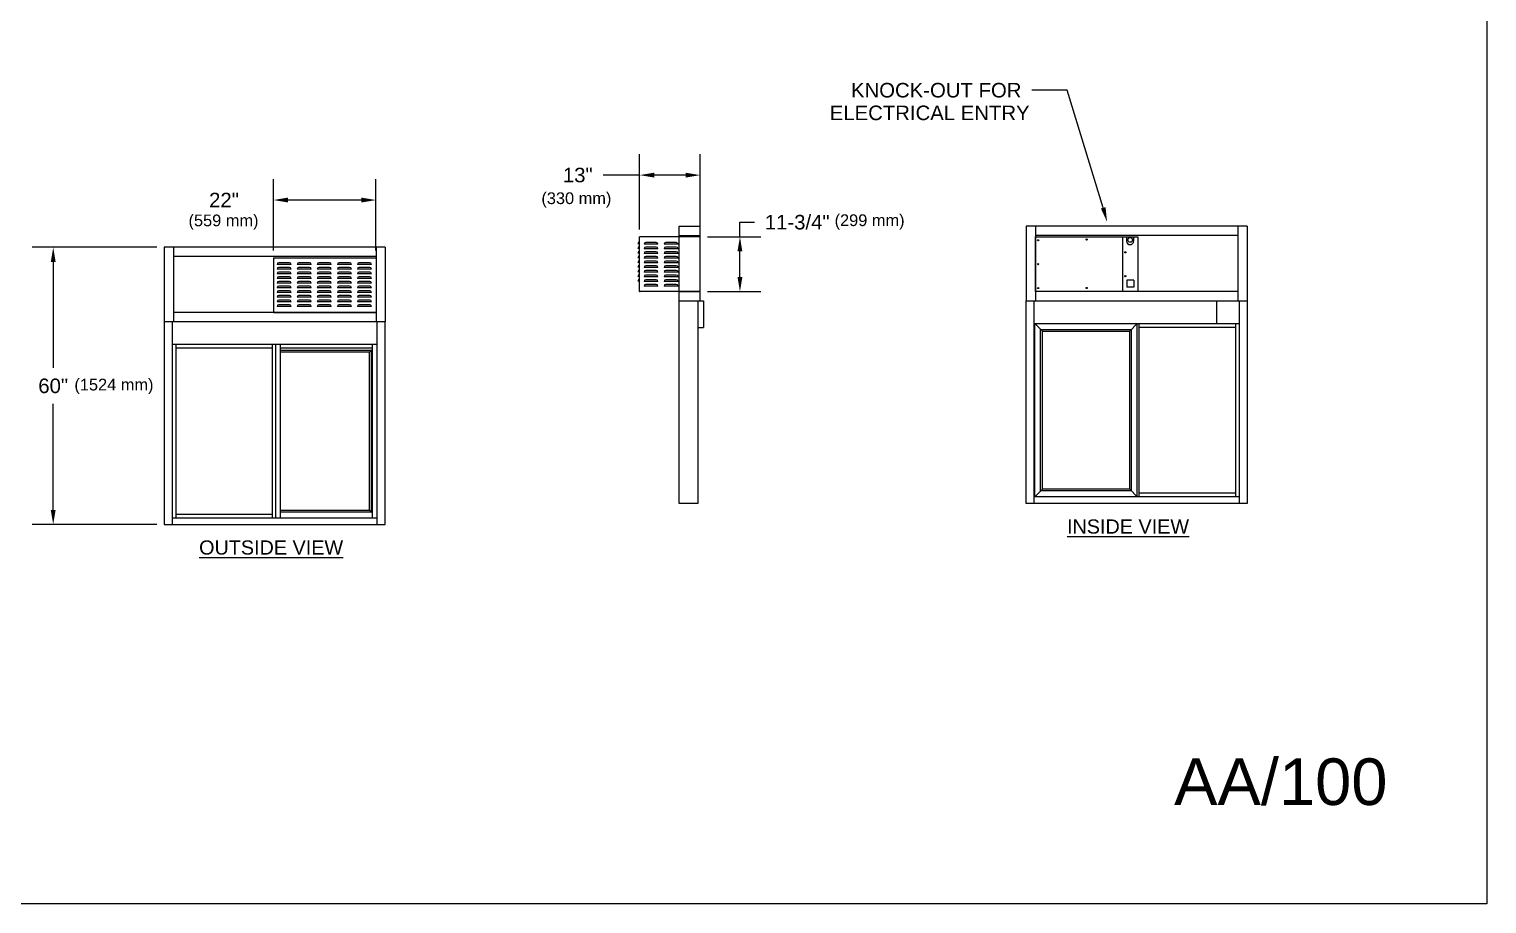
# Model space of a CAD drawing. Extents: x -638 to -152, y -524 to -149.
# Drawn here: x -465.4 to -152.4, y -524.4 to -336.6 of the extents above; entities that cross this region are included whole.
import ezdxf
from ezdxf.enums import TextEntityAlignment as Align

# ---------------------------------------------------------------- set-up
doc = ezdxf.new("R2010")
doc.units = 0
doc.header["$LTSCALE"] = 20
doc.header["$MEASUREMENT"] = 0
doc.layers.get('0').update_dxf_attribs({"linetype": 'CONTINUOUS'})
doc.layers.get('DEFPOINTS').update_dxf_attribs({"linetype": 'CONTINUOUS'})
for name, color, linetype in [('A-detl-bndy', 7, 'CONTINUOUS'), ('A-detl-dims', 7, 'CONTINUOUS'), ('A-detl-mbnd', 7, 'CONTINUOUS'), ('A-detl-mcut', 7, 'CONTINUOUS'), ('A-detl-text', 7, 'CONTINUOUS')]:
    doc.layers.add(name, color=color, linetype=linetype)
doc.styles.add('ROMANS', font='ARIAL.TTF')
doc.dimstyles.get("Standard").update_dxf_attribs({"dimtxt": 0.18, "dimasz": 0.18, "dimexe": 0.18, "dimexo": 0.0625, "dimgap": 0.09, "dimtad": 0, "dimtih": 1, "dimtoh": 1, "dimdec": 4, "dimzin": 0, "dimdsep": 46, "dimtxsty": 'Standard', "dimcen": 0.09, "dimadec": 0, "dimazin": 0, "dimtfac": 1, "dimtdec": 4, "dimtofl": 0, "dimtmove": 0, "dimatfit": 3, "dimfxl": 0, "dimtolj": 1, "dimtzin": 0, "dimarcsym": 0})

# ---------------------------------------------------------------- blocks, each defined once
blk = doc.blocks.new('*D10')
at = {"layer": 'A-detl-mcut', "color": 0}
for p, q in [((-412.96, -384.11), (-412.96, -368.79)), ((-390.96, -384.11), (-390.96, -368.79)), ((-394.08, -373.29), (-409.83, -373.29))]:
    blk.add_line(p, q, dxfattribs=at)
for points in [[(-409.83, -372.77), (-409.83, -373.81), (-412.96, -373.29)], [(-394.08, -372.77), (-394.08, -373.81), (-390.96, -373.29)]]:
    blk.add_solid(points, dxfattribs=at)
at = {"layer": 'DEFPOINTS', "color": 0}
for p in [(-412.96, -373.29), (-412.96, -385.69), (-390.96, -385.69)]:
    blk.add_point(p, dxfattribs=at)
at = {"layer": 'A-detl-mcut', "color": 0, "insert": (-423.6, -373.29), "char_height": 3.125, "attachment_point": 5, "style": 'ROMANS'}
blk.add_mtext('\\A1;22"', dxfattribs=at)
blk = doc.blocks.new('*D11')
at = {"layer": 'A-detl-mcut', "color": 0}
for p, q in [((-438.03, -383.44), (-464.78, -383.44)), ((-460.28, -386.56), (-460.28, -409.34)), ((-460.28, -439.81), (-460.28, -417.03)), ((-438.03, -442.94), (-464.78, -442.94))]:
    blk.add_line(p, q, dxfattribs=at)
for points in [[(-460.8, -386.56), (-459.76, -386.56), (-460.28, -383.44)], [(-460.8, -439.81), (-459.76, -439.81), (-460.28, -442.94)]]:
    blk.add_solid(points, dxfattribs=at)
at = {"layer": 'DEFPOINTS', "color": 0}
for p in [(-436.46, -383.44), (-460.28, -442.94), (-436.46, -442.94)]:
    blk.add_point(p, dxfattribs=at)
at = {"layer": 'A-detl-mcut', "color": 0, "insert": (-460.28, -413.19), "char_height": 3.125, "attachment_point": 5, "style": 'ROMANS'}
blk.add_mtext('\\A1;60"', dxfattribs=at)
blk = doc.blocks.new('*D9')
at = {"layer": 'A-detl-mcut', "color": 0, "lineweight": -2}
for p, q in [((-334.34, -379.61), (-334.34, -363.44)), ((-321.34, -379.61), (-321.34, -363.44)), ((-334.34, -367.94), (-342.2, -367.94)), ((-324.46, -367.94), (-331.21, -367.94))]:
    blk.add_line(p, q, dxfattribs=at)
at = {"layer": 'A-detl-mcut', "color": 0}
for points in [[(-331.21, -367.42), (-331.21, -368.46), (-334.34, -367.94)], [(-324.46, -367.42), (-324.46, -368.46), (-321.34, -367.94)]]:
    blk.add_solid(points, dxfattribs=at)
at = {"layer": 'DEFPOINTS', "color": 0}
for p in [(-334.34, -367.94), (-334.34, -381.18), (-321.34, -381.18)]:
    blk.add_point(p, dxfattribs=at)
at = {"layer": 'A-detl-mcut', "color": 0, "insert": (-347.62, -367.94), "char_height": 3.125, "attachment_point": 5, "style": 'ROMANS'}
blk.add_mtext('\\A1;13"', dxfattribs=at)
blk = doc.blocks.new('*D8')
at = {"layer": 'A-detl-mcut', "color": 0, "lineweight": -2}
for p, q in [((-312.8, -381.18), (-312.8, -378.06)), ((-312.8, -378.06), (-309.68, -378.06)), ((-319.76, -381.18), (-308.3, -381.18)), ((-312.8, -389.81), (-312.8, -384.31)), ((-319.76, -392.93), (-308.3, -392.93))]:
    blk.add_line(p, q, dxfattribs=at)
at = {"layer": 'A-detl-mcut', "color": 0}
for points in [[(-313.32, -384.31), (-312.28, -384.31), (-312.8, -381.18)], [(-313.32, -389.81), (-312.28, -389.81), (-312.8, -392.93)]]:
    blk.add_solid(points, dxfattribs=at)
at = {"layer": 'DEFPOINTS', "color": 0}
for p in [(-321.34, -381.18), (-312.8, -381.18), (-321.34, -392.93)]:
    blk.add_point(p, dxfattribs=at)
at = {"layer": 'A-detl-mcut', "color": 0, "insert": (-300.5, -378.06), "char_height": 3.125, "attachment_point": 5, "style": 'ROMANS'}
blk.add_mtext('\\A1;11-3/4"', dxfattribs=at)

msp = doc.modelspace()

# ---------------------------------------------------------------- linework, layer by layer
at = {"layer": 'A-detl-bndy'}
msp.add_lwpolyline([(-638.356, -148.8627), (-152.3996, -148.8627), (-152.3996, -524.3612), (-638.356, -524.3612)], close=True, dxfattribs=at)
at = {"layer": 'A-detl-mbnd', "linetype": 'Continuous'}
for p, q in [((-321.338, -381.1831), (-334.338, -381.1831)), ((-321.338, -392.9331), (-334.275, -392.9331))]:
    msp.add_line(p, q, dxfattribs=at)
at = {"layer": 'A-detl-mbnd'}
for p, q in [((-334.338, -392.9331), (-334.338, -381.1831)), ((-325.838, -380.9331), (-321.338, -380.9331)), ((-321.338, -392.9331), (-321.338, -381.1831)), ((-205.8482, -380.9331), (-249.3482, -380.9331)), ((-249.3482, -381.1831), (-231.1292, -381.1831)), ((-249.3482, -392.9331), (-249.3482, -381.1831)), ((-231.1292, -381.1831), (-227.3482, -381.1831)), ((-230.6587, -381.1831), (-230.6587, -392.9331)), ((-229.7566, -381.1831), (-229.7566, -382.1101)), ((-228.2566, -381.1831), (-228.2566, -382.1101)), ((-227.3482, -381.1831), (-227.3482, -392.9331)), ((-334.3406, -382.7768), (-334.7204, -382.675)), ((-334.3393, -383.7772), (-334.7191, -383.6754)), ((-334.338, -384.7775), (-334.7177, -384.6758)), ((-330.3999, -382.7777), (-333.4, -382.7777)), ((-330.3999, -383.7777), (-333.4, -383.7777)), ((-330.3999, -384.7777), (-333.4, -384.7777)), ((-330.775, -382.4027), (-333.025, -382.4027)), ((-330.775, -383.4027), (-333.025, -383.4027)), ((-330.775, -384.4027), (-333.025, -384.4027)), ((-326.0869, -382.7777), (-329.087, -382.7777)), ((-326.0869, -383.7777), (-329.087, -383.7777)), ((-326.0869, -384.7777), (-329.087, -384.7777)), ((-326.462, -382.4027), (-328.712, -382.4027)), ((-326.462, -383.4027), (-328.712, -383.4027)), ((-326.462, -384.4027), (-328.712, -384.4027)), ((-390.9557, -385.4386), (-434.4557, -385.4386)), ((-412.9557, -385.6886), (-390.9557, -385.6886)), ((-412.9557, -385.6886), (-412.9557, -397.4386)), ((-409.1892, -387.1294), (-412.1893, -387.1294)), ((-409.1892, -388.1294), (-412.1893, -388.1294)), ((-409.5642, -386.7543), (-411.8143, -386.7543)), ((-409.5642, -387.7544), (-411.8143, -387.7544)), ((-404.8761, -387.1294), (-407.8762, -387.1294)), ((-404.8761, -388.1294), (-407.8762, -388.1294)), ((-405.2511, -386.7543), (-407.5012, -386.7543)), ((-405.2511, -387.7544), (-407.5012, -387.7544)), ((-400.563, -387.1294), (-403.5631, -387.1294)), ((-400.563, -388.1294), (-403.5631, -388.1294)), ((-400.938, -386.7543), (-403.1881, -386.7543)), ((-400.938, -387.7544), (-403.1881, -387.7544)), ((-396.2499, -387.1294), (-399.25, -387.1294)), ((-396.2499, -388.1294), (-399.25, -388.1294)), ((-396.6249, -386.7543), (-398.875, -386.7543)), ((-396.6249, -387.7544), (-398.875, -387.7544)), ((-391.9368, -387.1294), (-394.9369, -387.1294)), ((-391.9368, -388.1294), (-394.9369, -388.1294)), ((-392.3118, -386.7543), (-394.5619, -386.7543)), ((-392.3118, -387.7544), (-394.5619, -387.7544)), ((-390.9557, -385.6886), (-390.9557, -397.4386)), ((-334.338, -385.7776), (-334.7177, -385.6758)), ((-334.338, -386.7776), (-334.7177, -386.6758)), ((-334.338, -387.7776), (-334.7177, -387.6759)), ((-330.3999, -385.7777), (-333.4, -385.7777)), ((-330.3999, -386.7777), (-333.4, -386.7777)), ((-330.3999, -387.7777), (-333.4, -387.7777)), ((-330.775, -385.4027), (-333.025, -385.4027)), ((-330.775, -386.4027), (-333.025, -386.4027)), ((-330.775, -387.4027), (-333.025, -387.4027)), ((-326.0869, -385.7777), (-329.087, -385.7777)), ((-326.0869, -386.7777), (-329.087, -386.7777)), ((-326.0869, -387.7777), (-329.087, -387.7777)), ((-326.462, -385.4027), (-328.712, -385.4027)), ((-326.462, -386.4027), (-328.712, -386.4027)), ((-326.462, -387.4027), (-328.712, -387.4027)), ((-409.1892, -389.1294), (-412.1893, -389.1294)), ((-409.1892, -390.1294), (-412.1893, -390.1294)), ((-409.1892, -391.1294), (-412.1893, -391.1294)), ((-409.5642, -388.7544), (-411.8143, -388.7544)), ((-409.5642, -389.7544), (-411.8143, -389.7544)), ((-409.5642, -390.7544), (-411.8143, -390.7544)), ((-404.8761, -389.1294), (-407.8762, -389.1294)), ((-404.8761, -390.1294), (-407.8762, -390.1294)), ((-404.8761, -391.1294), (-407.8762, -391.1294)), ((-405.2511, -388.7544), (-407.5012, -388.7544)), ((-405.2511, -389.7544), (-407.5012, -389.7544)), ((-405.2511, -390.7544), (-407.5012, -390.7544)), ((-400.563, -389.1294), (-403.5631, -389.1294)), ((-400.563, -390.1294), (-403.5631, -390.1294)), ((-400.563, -391.1294), (-403.5631, -391.1294)), ((-400.938, -388.7544), (-403.1881, -388.7544)), ((-400.938, -389.7544), (-403.1881, -389.7544)), ((-400.938, -390.7544), (-403.1881, -390.7544)), ((-396.2499, -389.1294), (-399.25, -389.1294)), ((-396.2499, -390.1294), (-399.25, -390.1294)), ((-396.2499, -391.1294), (-399.25, -391.1294)), ((-396.6249, -388.7544), (-398.875, -388.7544)), ((-396.6249, -389.7544), (-398.875, -389.7544)), ((-396.6249, -390.7544), (-398.875, -390.7544)), ((-391.9368, -389.1294), (-394.9369, -389.1294)), ((-391.9368, -390.1294), (-394.9369, -390.1294)), ((-391.9368, -391.1294), (-394.9369, -391.1294)), ((-392.3118, -388.7544), (-394.5619, -388.7544)), ((-392.3118, -389.7544), (-394.5619, -389.7544)), ((-392.3118, -390.7544), (-394.5619, -390.7544)), ((-334.338, -388.7776), (-334.7177, -388.6759)), ((-334.338, -389.7777), (-334.7177, -389.6759)), ((-334.338, -390.7777), (-334.7177, -390.6759)), ((-330.3999, -388.7777), (-333.4, -388.7777)), ((-330.3999, -389.7777), (-333.4, -389.7777)), ((-330.3999, -390.7777), (-333.4, -390.7777)), ((-330.775, -388.4027), (-333.025, -388.4027)), ((-330.775, -389.4027), (-333.025, -389.4027)), ((-330.775, -390.4027), (-333.025, -390.4027)), ((-326.0869, -388.7777), (-329.087, -388.7777)), ((-326.0869, -389.7777), (-329.087, -389.7777)), ((-326.0869, -390.7777), (-329.087, -390.7777)), ((-326.462, -388.4027), (-328.712, -388.4027)), ((-326.462, -389.4027), (-328.712, -389.4027)), ((-326.462, -390.4027), (-328.712, -390.4027)), ((-229.6901, -390.5216), (-229.6901, -392.0216)), ((-228.1901, -390.5216), (-229.6901, -390.5216)), ((-228.1901, -390.5216), (-228.1901, -392.0216)), ((-409.1892, -392.1295), (-412.1893, -392.1295)), ((-409.1892, -393.1295), (-412.1893, -393.1295)), ((-409.1892, -394.1295), (-412.1893, -394.1295)), ((-409.5642, -391.7545), (-411.8143, -391.7545)), ((-409.5642, -392.7545), (-411.8143, -392.7545)), ((-409.5642, -393.7545), (-411.8143, -393.7545)), ((-404.8761, -392.1295), (-407.8762, -392.1295)), ((-404.8761, -393.1295), (-407.8762, -393.1295)), ((-404.8761, -394.1295), (-407.8762, -394.1295)), ((-405.2511, -391.7545), (-407.5012, -391.7545)), ((-405.2511, -392.7545), (-407.5012, -392.7545)), ((-405.2511, -393.7545), (-407.5012, -393.7545)), ((-400.563, -392.1295), (-403.5631, -392.1295)), ((-400.563, -393.1295), (-403.5631, -393.1295)), ((-400.563, -394.1295), (-403.5631, -394.1295)), ((-400.938, -391.7545), (-403.1881, -391.7545)), ((-400.938, -392.7545), (-403.1881, -392.7545)), ((-400.938, -393.7545), (-403.1881, -393.7545)), ((-396.2499, -392.1295), (-399.25, -392.1295)), ((-396.2499, -393.1295), (-399.25, -393.1295)), ((-396.2499, -394.1295), (-399.25, -394.1295)), ((-396.6249, -391.7545), (-398.875, -391.7545)), ((-396.6249, -392.7545), (-398.875, -392.7545)), ((-396.6249, -393.7545), (-398.875, -393.7545)), ((-391.9368, -392.1295), (-394.9369, -392.1295)), ((-391.9368, -393.1295), (-394.9369, -393.1295)), ((-391.9368, -394.1295), (-394.9369, -394.1295)), ((-392.3118, -391.7545), (-394.5619, -391.7545)), ((-392.3118, -392.7545), (-394.5619, -392.7545)), ((-392.3118, -393.7545), (-394.5619, -393.7545)), ((-334.338, -392.9331), (-334.288, -392.9331)), ((-333.628, -392.9331), (-334.338, -392.9331)), ((-330.3999, -391.7777), (-333.4, -391.7777)), ((-330.775, -391.4027), (-333.025, -391.4027)), ((-326.0869, -391.7777), (-329.087, -391.7777)), ((-326.462, -391.4027), (-328.712, -391.4027)), ((-325.838, -392.9331), (-321.338, -392.9331)), ((-205.8482, -392.9331), (-249.3482, -392.9331)), ((-227.3482, -392.9331), (-249.3482, -392.9331)), ((-228.1901, -392.0216), (-229.6901, -392.0216)), ((-390.9557, -397.4386), (-434.4557, -397.4386)), ((-412.9557, -397.4386), (-390.9557, -397.4386)), ((-409.1892, -395.1295), (-412.1893, -395.1295)), ((-409.1892, -396.1295), (-412.1893, -396.1295)), ((-409.5642, -394.7545), (-411.8143, -394.7545)), ((-409.5642, -395.7545), (-411.8143, -395.7545)), ((-404.8761, -395.1295), (-407.8762, -395.1295)), ((-404.8761, -396.1295), (-407.8762, -396.1295)), ((-405.2511, -394.7545), (-407.5012, -394.7545)), ((-405.2511, -395.7545), (-407.5012, -395.7545)), ((-400.563, -395.1295), (-403.5631, -395.1295)), ((-400.563, -396.1295), (-403.5631, -396.1295)), ((-400.938, -394.7545), (-403.1881, -394.7545)), ((-400.938, -395.7545), (-403.1881, -395.7545)), ((-396.2499, -395.1295), (-399.25, -395.1295)), ((-396.2499, -396.1295), (-399.25, -396.1295)), ((-396.6249, -394.7545), (-398.875, -394.7545)), ((-396.6249, -395.7545), (-398.875, -395.7545)), ((-391.9368, -395.1295), (-394.9369, -395.1295)), ((-391.9368, -396.1295), (-394.9369, -396.1295)), ((-392.3118, -394.7545), (-394.5619, -394.7545)), ((-392.3118, -395.7545), (-394.5619, -395.7545)), ((-210.4732, -394.9331), (-210.4732, -399.8081)), ((-249.4732, -436.9747), (-249.4732, -399.8081)), ((-247.8482, -401.4331), (-249.4732, -399.8081)), ((-229.0982, -401.4331), (-227.4732, -399.8081)), ((-227.4732, -436.9747), (-227.4732, -399.8081)), ((-227.0982, -436.9747), (-227.0982, -399.8081)), ((-227.0982, -400.5581), (-206.3482, -400.5581)), ((-206.3482, -399.8081), (-206.3482, -436.9747)), ((-248.2232, -435.7247), (-248.2232, -401.0581)), ((-248.2232, -401.0581), (-228.7232, -401.0581)), ((-247.8482, -435.3497), (-247.8482, -401.4331)), ((-247.8482, -401.4331), (-229.0982, -401.4331)), ((-229.0982, -435.3497), (-229.0982, -401.4331)), ((-228.7232, -435.7247), (-228.7232, -401.0581)), ((-433.9557, -404.3136), (-433.9557, -441.4802)), ((-413.2057, -405.0636), (-433.9557, -405.0636)), ((-413.2057, -441.4802), (-413.2057, -404.3136)), ((-412.4557, -441.4802), (-412.4557, -404.3136)), ((-411.4557, -441.4802), (-411.4557, -404.3136)), ((-391.7057, -405.0636), (-411.4557, -405.0636)), ((-391.9557, -405.5636), (-411.4557, -405.5636)), ((-392.3307, -405.9386), (-411.4557, -405.9386)), ((-392.3307, -405.9386), (-391.7057, -405.3136)), ((-392.3307, -439.8552), (-392.3307, -405.9386)), ((-391.9557, -440.2302), (-391.9557, -405.5636)), ((-391.7057, -441.4802), (-391.7057, -404.3136)), ((-247.8482, -435.3497), (-249.4732, -436.9747)), ((-228.7232, -435.7247), (-248.2232, -435.7247)), ((-229.0982, -435.3497), (-247.8482, -435.3497)), ((-229.0982, -435.3497), (-227.4732, -436.9747)), ((-206.3482, -436.2247), (-227.0982, -436.2247)), ((-433.9557, -440.7302), (-413.2057, -440.7302)), ((-411.4557, -439.8552), (-392.3307, -439.8552)), ((-411.4557, -440.2302), (-391.9557, -440.2302)), ((-392.3307, -439.8552), (-391.7057, -440.4802))]:
    msp.add_line(p, q, dxfattribs=at)
for centre, radius in [((-248.7542, -381.9331), 0.125), ((-238.3482, -381.7609), 0.125), ((-228.9956, -381.8469), 0.489), ((-230.0416, -384.5045), 0.125), ((-248.7542, -387.0581), 0.125), ((-230.0416, -389.6295), 0.125), ((-248.7542, -392.1831), 0.125), ((-238.3482, -392.1831), 0.125)]:
    msp.add_circle(centre, radius, dxfattribs=at)
for centre, radius, start, end in [((-334.2034, -382.8136), 0.5365, 104.813059, 165), ((-334.2021, -383.8139), 0.5365, 104.813059, 165), ((-334.2008, -384.8143), 0.5365, 104.813059, 165), ((-333.025, -382.7777), 0.375, 90, 180), ((-333.025, -383.7777), 0.375, 90, 180), ((-333.025, -384.7777), 0.375, 90, 180), ((-330.775, -382.7777), 0.375, 0, 90), ((-330.775, -383.7777), 0.375, 0, 90), ((-330.775, -384.7777), 0.375, 0, 90), ((-328.712, -382.7777), 0.375, 90, 180), ((-328.712, -383.7777), 0.375, 90, 180), ((-328.712, -384.7777), 0.375, 90, 180), ((-326.462, -382.7777), 0.375, 0, 90), ((-326.462, -383.7777), 0.375, 0, 90), ((-326.462, -384.7777), 0.375, 0, 90), ((-229.0066, -382.1101), 0.75, 180, 0), ((-411.8143, -387.1294), 0.375, 90, 180), ((-411.8143, -388.1294), 0.375, 90, 180), ((-409.5642, -387.1294), 0.375, 0, 90), ((-409.5642, -388.1294), 0.375, 0, 90), ((-407.5012, -387.1294), 0.375, 90, 180), ((-407.5012, -388.1294), 0.375, 90, 180), ((-405.2511, -387.1294), 0.375, 0, 90), ((-405.2511, -388.1294), 0.375, 0, 90), ((-403.1881, -387.1294), 0.375, 90, 180), ((-403.1881, -388.1294), 0.375, 90, 180), ((-400.938, -387.1294), 0.375, 0, 90), ((-400.938, -388.1294), 0.375, 0, 90), ((-398.875, -387.1294), 0.375, 90, 180), ((-398.875, -388.1294), 0.375, 90, 180), ((-396.6249, -387.1294), 0.375, 0, 90), ((-396.6249, -388.1294), 0.375, 0, 90), ((-394.5619, -387.1294), 0.375, 90, 180), ((-394.5619, -388.1294), 0.375, 90, 180), ((-392.3118, -387.1294), 0.375, 0, 90), ((-392.3118, -388.1294), 0.375, 0, 90), ((-334.1995, -385.8147), 0.5365, 104.813059, 165), ((-334.1995, -386.8147), 0.5365, 104.813059, 165), ((-334.1995, -387.8147), 0.5365, 104.813059, 165), ((-333.025, -385.7777), 0.375, 90, 180), ((-333.025, -386.7777), 0.375, 90, 180), ((-333.025, -387.7777), 0.375, 90, 180), ((-330.775, -385.7777), 0.375, 0, 90), ((-330.775, -386.7777), 0.375, 0, 90), ((-330.775, -387.7777), 0.375, 0, 90), ((-328.712, -385.7777), 0.375, 90, 180), ((-328.712, -386.7777), 0.375, 90, 180), ((-328.712, -387.7777), 0.375, 90, 180), ((-326.462, -385.7777), 0.375, 0, 90), ((-326.462, -386.7777), 0.375, 0, 90), ((-326.462, -387.7777), 0.375, 0, 90), ((-411.8143, -389.1294), 0.375, 90, 180), ((-411.8143, -390.1294), 0.375, 90, 180), ((-411.8143, -391.1294), 0.375, 90, 180), ((-409.5642, -389.1294), 0.375, 0, 90), ((-409.5642, -390.1294), 0.375, 0, 90), ((-409.5642, -391.1294), 0.375, 0, 90), ((-407.5012, -389.1294), 0.375, 90, 180), ((-407.5012, -390.1294), 0.375, 90, 180), ((-407.5012, -391.1294), 0.375, 90, 180), ((-405.2511, -389.1294), 0.375, 0, 90), ((-405.2511, -390.1294), 0.375, 0, 90), ((-405.2511, -391.1294), 0.375, 0, 90), ((-403.1881, -389.1294), 0.375, 90, 180), ((-403.1881, -390.1294), 0.375, 90, 180), ((-403.1881, -391.1294), 0.375, 90, 180), ((-400.938, -389.1294), 0.375, 0, 90), ((-400.938, -390.1294), 0.375, 0, 90), ((-400.938, -391.1294), 0.375, 0, 90), ((-398.875, -389.1294), 0.375, 90, 180), ((-398.875, -389.1294), 0.375, 90, 180), ((-398.875, -390.1294), 0.375, 90, 180), ((-398.875, -391.1294), 0.375, 90, 180), ((-396.6249, -389.1294), 0.375, 0, 90), ((-396.6249, -390.1294), 0.375, 0, 90), ((-396.6249, -391.1294), 0.375, 0, 90), ((-394.5619, -389.1294), 0.375, 90, 180), ((-394.5619, -390.1294), 0.375, 90, 180), ((-394.5619, -391.1294), 0.375, 90, 180), ((-392.3118, -389.1294), 0.375, 0, 90), ((-392.3118, -390.1294), 0.375, 0, 90), ((-392.3118, -391.1294), 0.375, 0, 90), ((-334.1995, -388.8147), 0.5365, 104.813059, 165), ((-334.1995, -389.8148), 0.5365, 104.813059, 165), ((-334.1995, -390.8148), 0.5365, 104.813059, 165), ((-333.025, -388.7777), 0.375, 90, 180), ((-333.025, -389.7777), 0.375, 90, 180), ((-333.025, -390.7777), 0.375, 90, 180), ((-330.775, -388.7777), 0.375, 0, 90), ((-330.775, -389.7777), 0.375, 0, 90), ((-330.775, -390.7777), 0.375, 0, 90), ((-328.712, -388.7777), 0.375, 90, 180), ((-328.712, -389.7777), 0.375, 90, 180), ((-328.712, -390.7777), 0.375, 90, 180), ((-326.462, -388.7777), 0.375, 0, 90), ((-326.462, -389.7777), 0.375, 0, 90), ((-326.462, -390.7777), 0.375, 0, 90), ((-411.8143, -392.1295), 0.375, 90, 180), ((-411.8143, -393.1295), 0.375, 90, 180), ((-411.8143, -394.1295), 0.375, 90, 180), ((-409.5642, -392.1295), 0.375, 0, 90), ((-409.5642, -393.1295), 0.375, 0, 90), ((-409.5642, -394.1295), 0.375, 0, 90), ((-407.5012, -392.1295), 0.375, 90, 180), ((-407.5012, -393.1295), 0.375, 90, 180), ((-407.5012, -394.1295), 0.375, 90, 180), ((-405.2511, -392.1295), 0.375, 0, 90), ((-405.2511, -393.1295), 0.375, 0, 90), ((-405.2511, -394.1295), 0.375, 0, 90), ((-403.1881, -392.1295), 0.375, 90, 180), ((-403.1881, -393.1295), 0.375, 90, 180), ((-403.1881, -394.1295), 0.375, 90, 180), ((-400.938, -392.1295), 0.375, 0, 90), ((-400.938, -393.1295), 0.375, 0, 90), ((-400.938, -394.1295), 0.375, 0, 90), ((-398.875, -392.1295), 0.375, 90, 180), ((-398.875, -393.1295), 0.375, 90, 180), ((-398.875, -394.1295), 0.375, 90, 180), ((-396.6249, -392.1295), 0.375, 0, 90), ((-396.6249, -393.1295), 0.375, 0, 90), ((-396.6249, -394.1295), 0.375, 0, 90), ((-394.5619, -392.1295), 0.375, 90, 180), ((-394.5619, -393.1295), 0.375, 90, 180), ((-394.5619, -394.1295), 0.375, 90, 180), ((-392.3118, -392.1295), 0.375, 0, 90), ((-392.3118, -393.1295), 0.375, 0, 90), ((-392.3118, -394.1295), 0.375, 0, 90), ((-333.025, -391.7777), 0.375, 90, 180), ((-330.775, -391.7777), 0.375, 0, 90), ((-328.712, -391.7777), 0.375, 90, 180), ((-326.462, -391.7777), 0.375, 0, 90), ((-411.8143, -395.1295), 0.375, 90, 180), ((-411.8143, -396.1295), 0.375, 90, 180), ((-409.5642, -395.1295), 0.375, 0, 90), ((-409.5642, -396.1295), 0.375, 0, 90), ((-407.5012, -395.1295), 0.375, 90, 180), ((-407.5012, -396.1295), 0.375, 90, 180), ((-405.2511, -395.1295), 0.375, 0, 90), ((-405.2511, -396.1295), 0.375, 0, 90), ((-403.1881, -395.1295), 0.375, 90, 180), ((-403.1881, -396.1295), 0.375, 90, 180), ((-400.938, -395.1295), 0.375, 0, 90), ((-400.938, -396.1295), 0.375, 0, 90), ((-398.875, -395.1295), 0.375, 90, 180), ((-398.875, -396.1295), 0.375, 90, 180), ((-396.6249, -395.1295), 0.375, 0, 90), ((-396.6249, -396.1295), 0.375, 0, 90), ((-394.5619, -395.1295), 0.375, 90, 180), ((-394.5619, -396.1295), 0.375, 90, 180), ((-392.3118, -395.1295), 0.375, 0, 90), ((-392.3118, -396.1295), 0.375, 0, 90)]:
    msp.add_arc(centre, radius, start, end, dxfattribs=at)
at = {"layer": 'A-detl-mbnd', "linetype": 'ByBlock'}
msp.add_point((-334.275, -392.9331), dxfattribs=at)
at = {"layer": 'A-detl-mcut'}
for p, q in [((-325.838, -394.9331), (-325.838, -378.9331)), ((-325.838, -378.9331), (-321.338, -378.9331)), ((-321.338, -394.9331), (-321.338, -378.9331)), ((-203.8482, -378.9331), (-251.3482, -378.9331)), ((-251.3482, -378.9331), (-251.3482, -394.9331)), ((-249.3482, -378.9331), (-249.3482, -394.9331)), ((-205.8482, -378.9331), (-205.8482, -394.9331)), ((-203.8482, -378.9331), (-203.8482, -394.9331)), ((-388.9557, -383.4386), (-436.4557, -383.4386)), ((-436.4557, -383.4386), (-436.4557, -399.4386)), ((-434.4557, -383.4386), (-434.4557, -399.4386)), ((-390.9557, -383.4386), (-390.9557, -399.4386)), ((-388.9557, -383.4386), (-388.9557, -399.4386)), ((-325.838, -438.4331), (-325.838, -394.9331)), ((-325.838, -394.9331), (-320.62, -394.9331)), ((-321.838, -394.9331), (-321.838, -438.4331)), ((-320.62, -394.9331), (-320.62, -400.6831)), ((-251.3482, -438.4331), (-251.3482, -394.9331)), ((-251.3482, -394.9331), (-203.8482, -394.9331)), ((-249.5982, -438.4331), (-249.5982, -394.9331)), ((-205.5982, -394.9331), (-205.5982, -438.4331)), ((-203.8482, -394.9331), (-203.8482, -438.4331)), ((-388.9557, -399.4386), (-436.4557, -399.4386)), ((-436.4557, -399.4386), (-436.4557, -442.9386)), ((-434.7057, -399.4386), (-434.7057, -442.9386)), ((-390.7057, -442.9386), (-390.7057, -399.4386)), ((-388.9557, -442.9386), (-388.9557, -399.4386)), ((-321.838, -400.6831), (-320.62, -400.6831)), ((-249.5982, -399.8081), (-205.5982, -399.8081)), ((-390.7057, -404.3136), (-434.7057, -404.3136)), ((-205.5982, -436.9747), (-249.5982, -436.9747)), ((-321.838, -438.4331), (-325.838, -438.4331)), ((-203.8482, -438.4331), (-251.3482, -438.4331)), ((-436.4557, -442.9386), (-388.9557, -442.9386)), ((-434.7057, -441.4802), (-390.7057, -441.4802))]:
    msp.add_line(p, q, dxfattribs=at)
at = {"layer": 'A-detl-text'}
for p, q in [((-242.5233, -349.7102), (-250.0899, -349.7102)), ((-234.7825, -374.9635), (-242.5233, -349.7102))]:
    msp.add_line(p, q, dxfattribs=at)
msp.add_solid([(-234.2803, -374.8255), (-235.2847, -375.1015), (-233.9545, -377.9769)], dxfattribs=at)

# ---------------------------------------------------------------- texts
at = {"insert": (-219.5629, -493.1493), "char_height": 10, "width": 205.261, "attachment_point": 1, "style": 'ROMANS'}
msp.add_mtext('AA/100', dxfattribs=at)
at = {"layer": 'A-detl-dims', "style": 'ROMANS'}
for s, p in [('(330 mm)', (-355.4382, -374.1533)), ('(559 mm)', (-431.2177, -378.9177)), ('(299 mm)', (-292.4722, -378.8798)), ('(1524 mm)', (-455.7275, -414.1638))]:
    msp.add_text(s, height=2.51477, dxfattribs=at).set_placement(p)
at = {"layer": 'A-detl-text', "style": 'ROMANS'}
msp.add_text('KNOCK-OUT FOR', height=3.125, dxfattribs=at).set_placement((-252.3399, -349.7102), align=Align.MIDDLE_RIGHT)
msp.add_text('ELECTRICAL ENTRY', height=3.125, dxfattribs=at).set_placement((-293.5168, -354.5768), align=Align.MIDDLE_LEFT)
for s, p in [('%%UINSIDE VIEW', (-242.5593, -444.8874)), ('%%UOUTSIDE VIEW', (-428.9455, -449.3928))]:
    msp.add_text(s, height=3.042, dxfattribs=at).set_placement(p)

# ---------------------------------------------------------------- dimensions: what is measured, and where the dimension line sits
at = {"layer": 'A-detl-mcut'}
for base, p1, p2, text, override, picture, middle in [((-334.338, -367.9433), (-321.338, -381.1831), (-334.338, -381.1831), '13"', {"dimscale": 25, "dimtxt": 0.125, "dimasz": 0.125, "dimexo": 0.063, "dimdec": 3, "dimzin": 4, "dimtxsty": 'ROMANS', "dimtfac": 0.72, "dimtdec": 3, "dimtzin": 4}, '*D9', (-347.6174, -367.9433)), ((-412.9557, -373.2939), (-390.9557, -385.6886), (-412.9557, -385.6886), '22"', {"dimscale": 25, "dimtxt": 0.125, "dimasz": 0.125, "dimexo": 0.063, "dimdec": 3, "dimzin": 4, "dimtxsty": 'ROMANS', "dimtfac": 0.72, "dimtdec": 3, "dimtmove": 2, "dimtzin": 4}, '*D10', (-423.5984, -373.2939))]:
    dim = msp.add_linear_dim(base=base, p1=p1, p2=p2, text=text, dimstyle='Standard', override=override, dxfattribs=at)
    dim.commit()
    dim.dimension.update_dxf_attribs({"geometry": picture, "text_midpoint": middle, "dimtype": 160})
for base, p1, p2, text, override, picture, middle in [((-312.803, -381.1831), (-321.338, -392.9331), (-321.338, -381.1831), '11-3/4"', {"dimscale": 25, "dimtxt": 0.125, "dimasz": 0.125, "dimexo": 0.063, "dimdec": 3, "dimzin": 4, "dimtxsty": 'ROMANS', "dimtfac": 0.72, "dimtdec": 3, "dimtzin": 4}, '*D8', (-300.4959, -378.0581)), ((-460.2802, -442.9386), (-436.4557, -383.4386), (-436.4557, -442.9386), '60"', {"dimscale": 25, "dimtxt": 0.125, "dimasz": 0.125, "dimexo": 0.063, "dimdec": 3, "dimzin": 4, "dimtxsty": 'ROMANS', "dimtfac": 0.72, "dimtdec": 3, "dimtmove": 2, "dimtzin": 4}, '*D11', (-460.2802, -413.1886))]:
    dim = msp.add_linear_dim(base=base, p1=p1, p2=p2, angle=90, text=text, dimstyle='Standard', override=override, dxfattribs=at)
    dim.commit()
    dim.dimension.update_dxf_attribs({"geometry": picture, "text_midpoint": middle})

doc.saveas('drawing.dxf')
